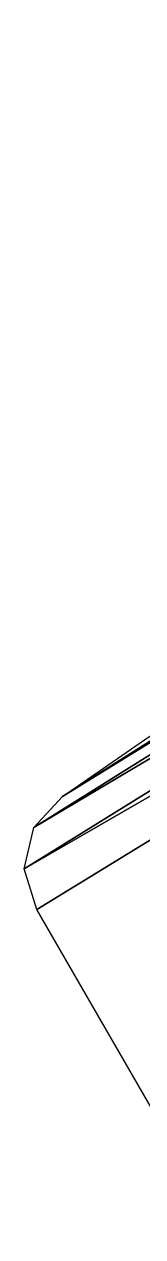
# Model space of a CAD drawing. Header units: inches. Extents: x 62 to 1153, y 3 to 780.
# Drawn here: x 109.862 to 110.134, y 36.866 to 39.656 of the extents above; entities that cross this region are included whole.
import ezdxf

# ---------------------------------------------------------------- set-up
doc = ezdxf.new("R2010")
doc.units = ezdxf.units.IN
doc.header["$MEASUREMENT"] = 0
doc.layers.add('Main_Gear', color=4, linetype='Continuous')

msp = doc.modelspace()

# ---------------------------------------------------------------- linework, layer by layer
at = {"layer": 'Main_Gear'}
for points in [[(113.3213, 40.0125, -7.4682), (109.95, 37.8791, -11.4682), (110.1484, 38.0159, -11.4682)], [(109.95, 37.8791, -11.4682), (113.3213, 40.0125, -7.4682), (113.0794, 39.8457, -7.4682)], [(112.9983, 39.7583, -7.4682), (109.95, 37.8791, -11.4682), (113.0794, 39.8457, -7.4682)], [(109.95, 37.8791, -11.4682), (112.9983, 39.7583, -7.4682), (109.8835, 37.8075, -11.4682)], [(112.9718, 39.6421, -7.4682), (109.8835, 37.8075, -11.4682), (112.9983, 39.7583, -7.4682)], [(113.0069, 39.5282, -7.4682), (109.8618, 37.7122, -11.4682), (112.9718, 39.6421, -7.4682)], [(109.8835, 37.8075, -11.4682), (112.9718, 39.6421, -7.4682), (109.8618, 37.7122, -11.4682)], [(109.8618, 37.7122, -11.4682), (113.0069, 39.5282, -7.4682), (109.8906, 37.6188, -11.4682)], [(113.0069, 39.5282, -7.4682), (110.3253, 36.8658, -11.4682), (109.8906, 37.6188, -11.4682)]]:
    msp.add_3dface(points, dxfattribs=at)

doc.saveas('drawing.dxf')
